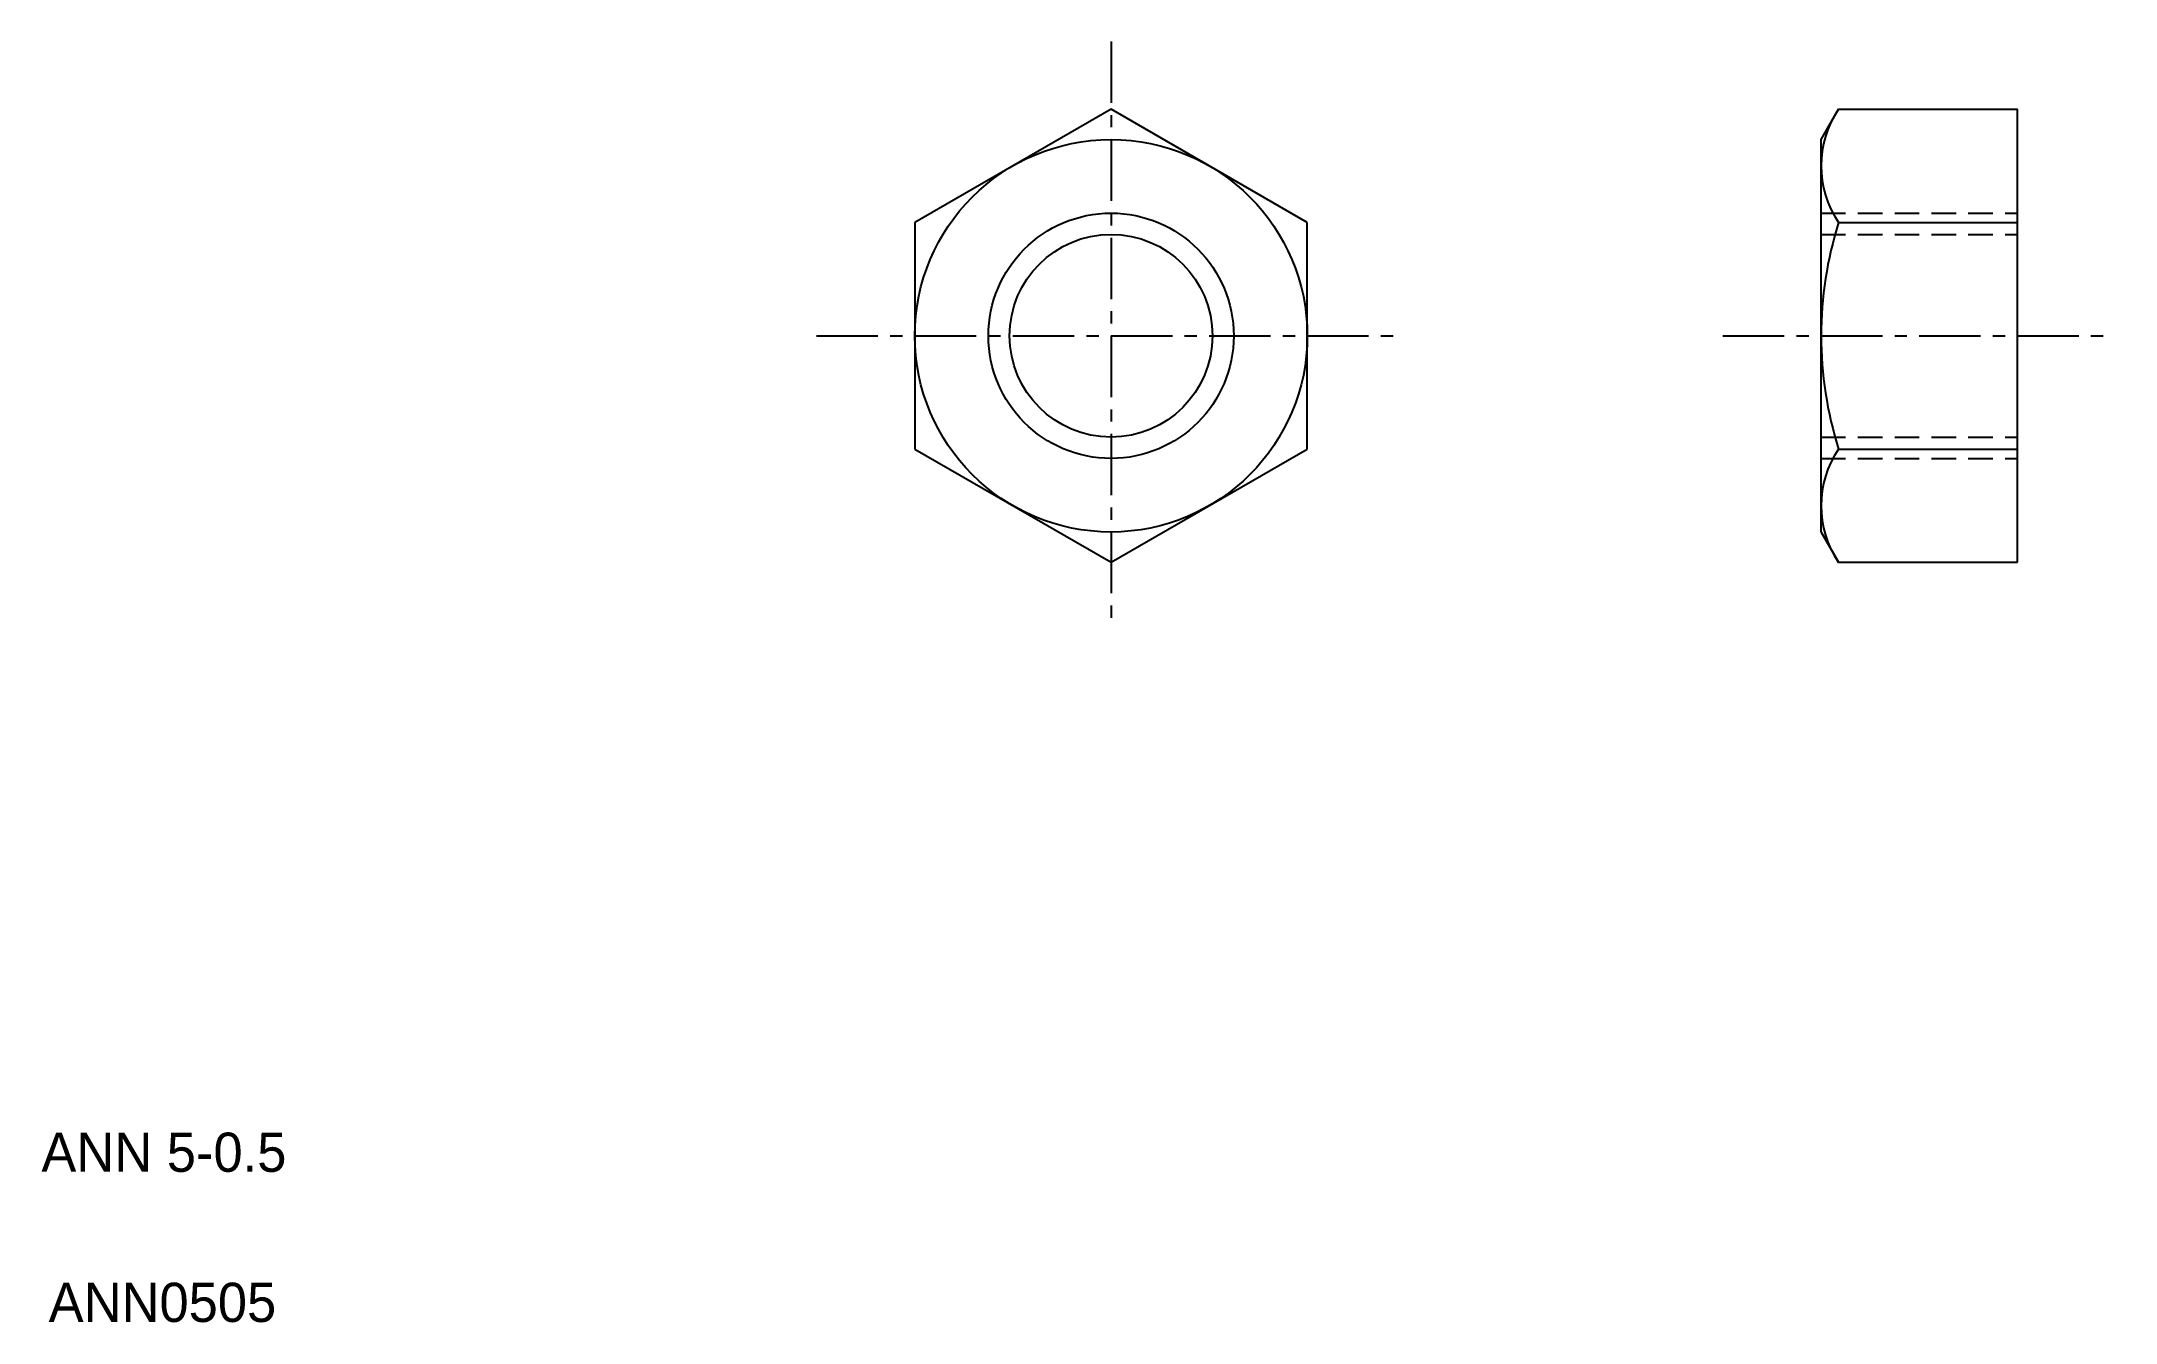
# Model space of a CAD drawing. Extents: x 1.9 to 44.1, y 2 to 28.1.
import ezdxf

# ---------------------------------------------------------------- set-up
doc = ezdxf.new("R2010")
doc.units = 0
doc.linetypes.add('CENTER', pattern=[2, 1.25, -0.25, 0.25, -0.25])
doc.linetypes.add('DASHED', pattern=[0.75, 0.5, -0.25])
doc.layers.get('0').update_dxf_attribs({"linetype": 'CONTINUOUS'})
doc.layers.add('CENTER', color=1, linetype='CENTER')

msp = doc.modelspace()

# ---------------------------------------------------------------- linework, layer by layer
at = {"color": 7, "linetype": 'CONTINUOUS'}
for p, q in [((23.652, 26.724), (19.652, 24.415)), ((27.652, 24.415), (23.652, 26.724)), ((38.123, 26.105), (38.48, 26.724)), ((38.48, 26.724), (42.123, 26.724)), ((42.123, 17.487), (42.123, 26.724)), ((38.123, 18.105), (38.123, 26.105)), ((25.652, 25.57), (25.652, 25.57)), ((26.652, 24.992), (26.652, 24.992)), ((19.652, 24.415), (19.652, 19.796)), ((27.652, 19.796), (27.652, 24.415)), ((38.48, 24.415), (42.123, 24.415)), ((19.652, 19.796), (23.652, 17.487)), ((23.652, 17.487), (27.652, 19.796)), ((38.48, 19.796), (42.123, 19.796)), ((38.123, 18.105), (38.48, 17.487)), ((38.48, 17.487), (42.123, 17.487))]:
    msp.add_line(p, q, dxfattribs=at)
at = {"color": 3, "linetype": 'DASHED'}
for p, q in [((38.123, 24.605), (42.123, 24.605)), ((38.123, 24.172), (42.123, 24.172)), ((38.123, 20.038), (42.123, 20.038)), ((38.123, 19.605), (42.123, 19.605))]:
    msp.add_line(p, q, dxfattribs=at)
at = {"color": 7, "linetype": 'CONTINUOUS'}
for radius in [4, 2.067]:
    msp.add_circle((23.652, 22.105), radius, dxfattribs=at)
at = {"color": 3, "linetype": 'CONTINUOUS'}
msp.add_circle((23.652, 22.105), 2.5, dxfattribs=at)
at = {"color": 7, "linetype": 'CONTINUOUS'}
for centre, radius, start, end in [((40.167, 25.57), 2.045, 145.6158, 214.3842), ((45.766, 22.105), 7.643, 162.412, 197.588), ((40.167, 18.641), 2.045, 145.6158, 214.3842)]:
    msp.add_arc(centre, radius, start, end, dxfattribs=at)
at = {"layer": 'CENTER', "color": 1, "linetype": 'CENTER'}
for p, q in [((23.652, 28.105), (23.652, 16.105)), ((17.652, 22.105), (29.652, 22.105)), ((36.123, 22.105), (44.123, 22.105))]:
    msp.add_line(p, q, dxfattribs=at)

# ---------------------------------------------------------------- texts
at = {"color": 7, "linetype": 'CONTINUOUS'}
for s, p in [('ANN 5-0.5', (1.852, 5.061)), ('ANN0505', (2, 2))]:
    msp.add_text(s, height=0.8, dxfattribs=at).set_placement(p)

doc.saveas('drawing.dxf')
